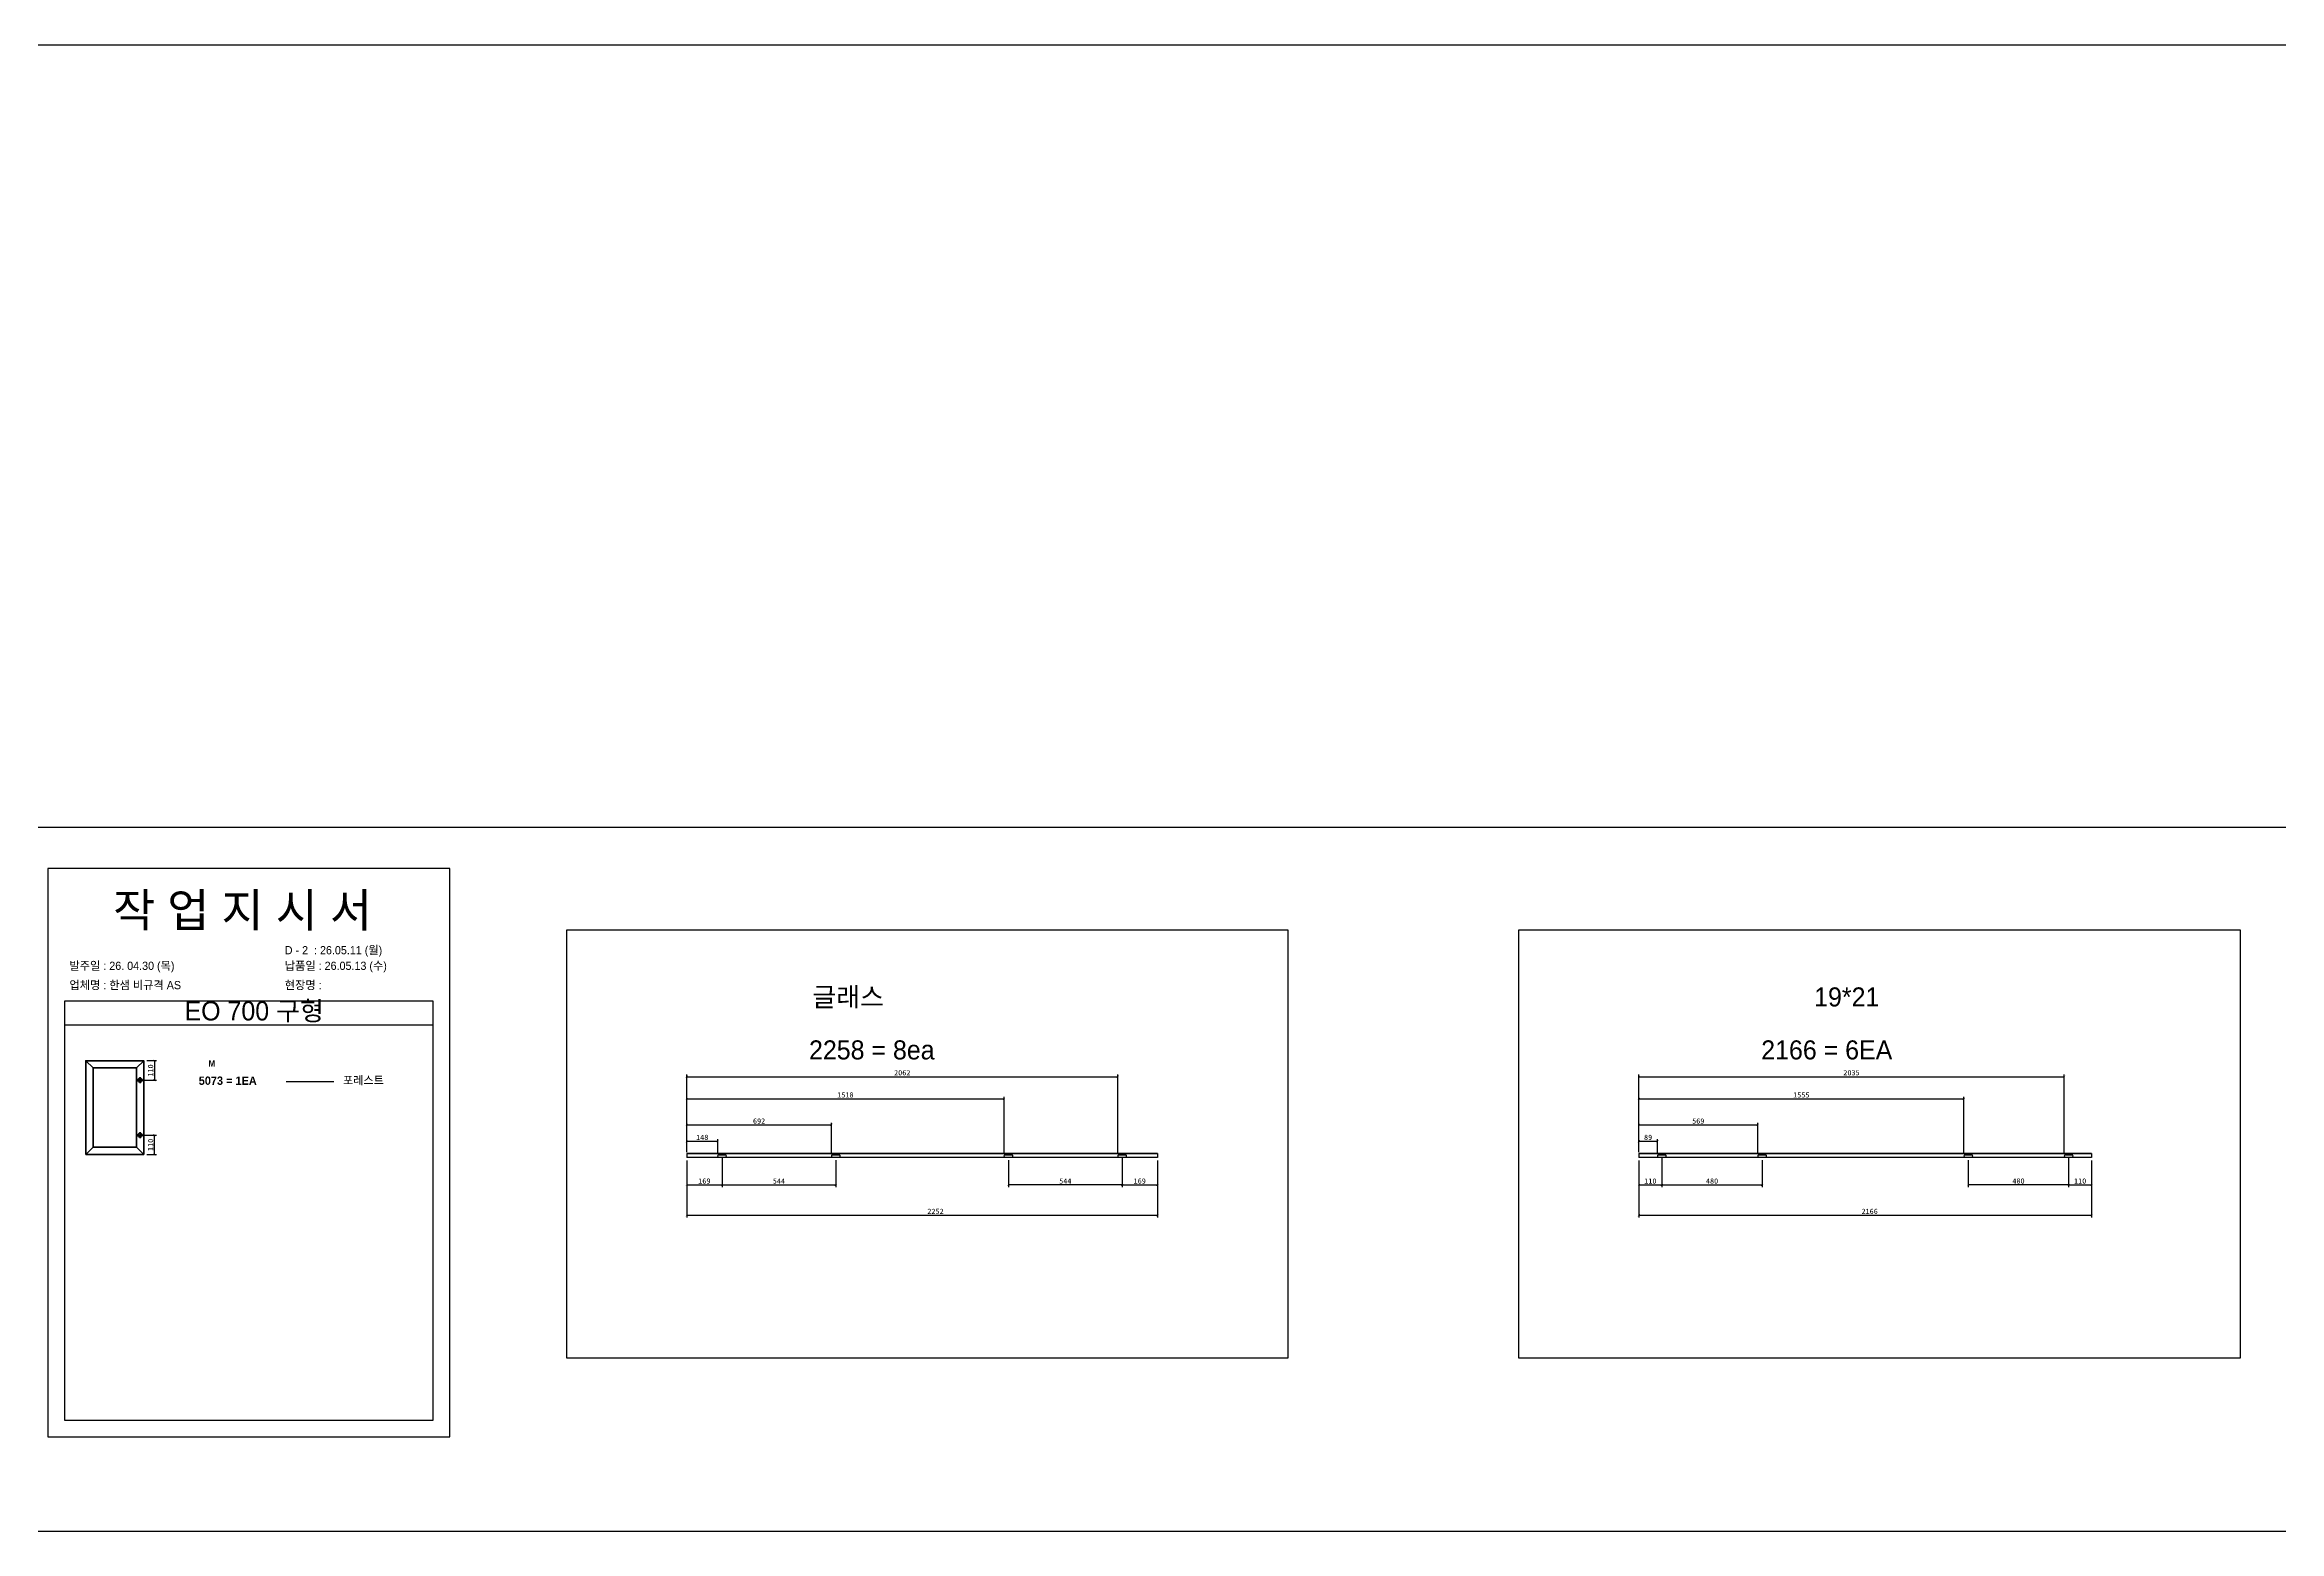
# Model space of a CAD drawing. Header units: millimetres. Extents: x -44117 to 256353, y -2095463 to 65325.
# Drawn here: x 115185 to 125876, y -913901 to -906788 of the extents above; entities that cross this region are included whole.
import ezdxf

# ---------------------------------------------------------------- set-up
doc = ezdxf.new("R2010")
doc.units = ezdxf.units.MM
doc.header["$LTSCALE"] = 10
doc.layers.add('Layer1', color=7, linetype='Continuous', lineweight=70)
doc.styles.add('MtX_Gulim', font='')
doc.styles.get('MtX_Gulim').set_extended_font_data('Gulim', bold=True)
doc.dimstyles.new('ISO-25', dxfattribs={"dimtxt": 2.5, "dimasz": 2.5, "dimexe": 1, "dimexo": 1, "dimtad": 1, "dimtxsty": 'Standard', "dimblk": 'ARCHTICK', "dimcen": 2.5, "dimadec": 0, "dimazin": 0, "dimtfac": 1, "dimtmove": 0, "dimatfit": 3, "dimfxl": 0, "dimarcsym": 0})

# ---------------------------------------------------------------- blocks, each defined once
blk = doc.blocks.new('_ArchTick')
at = {"color": 0, "linetype": 'ByBlock', "const_width": 0.15}
blk.add_lwpolyline([(-0.5, -0.5), (0.5, 0.5)], dxfattribs=at)
blk = doc.blocks.new('*D6025')
at = {"color": 0, "lineweight": -2}
for p, q in [((115674, -911649), (115721, -911649)), ((115711, -911649), (115711, -911742)), ((115656, -911742), (115721, -911742))]:
    blk.add_line(p, q, dxfattribs=at)
at = {"layer": 'Defpoints', "color": 0}
for p in [(115659, -911649), (115641, -911742), (115711, -911742)]:
    blk.add_point(p, dxfattribs=at)
at = {"color": 0, "lineweight": -2, "xscale": 10, "yscale": 10, "zscale": 10}
for p, rotation in [((115711, -911649), 90), ((115711, -911742), 270)]:
    blk.add_blockref('_ArchTick', p, dxfattribs=dict(at, rotation=rotation))
at = {"color": 0, "insert": (115692, -911696), "char_height": 25, "attachment_point": 5, "rotation": 90}
blk.add_mtext('110', dxfattribs=at)
blk = doc.blocks.new('*D6026')
at = {"color": 0, "lineweight": -2}
for p, q in [((115656, -912005), (115721, -912005)), ((115674, -912098), (115721, -912098)), ((115711, -912098), (115711, -912005))]:
    blk.add_line(p, q, dxfattribs=at)
at = {"layer": 'Defpoints', "color": 0}
for p in [(115641, -912005), (115659, -912098), (115711, -912005)]:
    blk.add_point(p, dxfattribs=at)
at = {"color": 0, "lineweight": -2, "xscale": 10, "yscale": 10, "zscale": 10}
for p, rotation in [((115711, -912005), 90), ((115711, -912098), 270)]:
    blk.add_blockref('_ArchTick', p, dxfattribs=dict(at, rotation=rotation))
at = {"color": 0, "insert": (115692, -912052), "char_height": 25, "attachment_point": 5, "rotation": 90}
blk.add_mtext('110', dxfattribs=at)
blk = doc.blocks.new('*D6027')
at = {"color": 0, "lineweight": -2}
for p, q in [((118257, -912127), (118257, -912399)), ((120509, -912127), (120509, -912399)), ((118257, -912389), (120509, -912389))]:
    blk.add_line(p, q, dxfattribs=at)
at = {"layer": 'Defpoints', "color": 0}
for p in [(118257, -912112), (120509, -912112), (120509, -912389)]:
    blk.add_point(p, dxfattribs=at)
at = {"color": 0, "lineweight": -2, "xscale": 10, "yscale": 10, "zscale": 10, "rotation": 180}
blk.add_blockref('_ArchTick', (118257, -912389), dxfattribs=at)
at = {"color": 0, "lineweight": -2, "xscale": 10, "yscale": 10, "zscale": 10}
blk.add_blockref('_ArchTick', (120509, -912389), dxfattribs=at)
at = {"color": 0, "insert": (119447, -912370), "char_height": 25, "attachment_point": 5}
blk.add_mtext('2252', dxfattribs=at)
blk = doc.blocks.new('*D6028')
at = {"color": 0, "lineweight": -2}
for p, q in [((118257, -912127), (118257, -912254)), ((118426, -912116), (118426, -912254)), ((118257, -912244), (118426, -912244))]:
    blk.add_line(p, q, dxfattribs=at)
at = {"layer": 'Defpoints', "color": 0}
for p in [(118426, -912101), (118257, -912112), (118426, -912244)]:
    blk.add_point(p, dxfattribs=at)
at = {"color": 0, "lineweight": -2, "xscale": 10, "yscale": 10, "zscale": 10, "rotation": 180}
blk.add_blockref('_ArchTick', (118257, -912244), dxfattribs=at)
at = {"color": 0, "lineweight": -2, "xscale": 10, "yscale": 10, "zscale": 10}
blk.add_blockref('_ArchTick', (118426, -912244), dxfattribs=at)
at = {"color": 0, "insert": (118341, -912225), "char_height": 25, "attachment_point": 5}
blk.add_mtext('169', dxfattribs=at)
blk = doc.blocks.new('*D6029')
at = {"color": 0, "lineweight": -2}
for p, q in [((120340, -912116), (120340, -912254)), ((120509, -912127), (120509, -912254)), ((120340, -912244), (120509, -912244))]:
    blk.add_line(p, q, dxfattribs=at)
at = {"layer": 'Defpoints', "color": 0}
for p in [(120340, -912101), (120509, -912112), (120509, -912244)]:
    blk.add_point(p, dxfattribs=at)
at = {"color": 0, "lineweight": -2, "xscale": 10, "yscale": 10, "zscale": 10, "rotation": 180}
blk.add_blockref('_ArchTick', (120340, -912244), dxfattribs=at)
at = {"color": 0, "lineweight": -2, "xscale": 10, "yscale": 10, "zscale": 10}
blk.add_blockref('_ArchTick', (120509, -912244), dxfattribs=at)
at = {"color": 0, "insert": (120424, -912225), "char_height": 25, "attachment_point": 5}
blk.add_mtext('169', dxfattribs=at)
blk = doc.blocks.new('*D6030')
at = {"color": 0, "lineweight": -2}
for p, q in [((118426, -912126), (118426, -912254)), ((118970, -912126), (118970, -912254)), ((118426, -912244), (118970, -912244))]:
    blk.add_line(p, q, dxfattribs=at)
at = {"layer": 'Defpoints', "color": 0}
for p in [(118426, -912111), (118970, -912111), (118970, -912244)]:
    blk.add_point(p, dxfattribs=at)
at = {"color": 0, "lineweight": -2, "xscale": 10, "yscale": 10, "zscale": 10, "rotation": 180}
blk.add_blockref('_ArchTick', (118426, -912244), dxfattribs=at)
at = {"color": 0, "lineweight": -2, "xscale": 10, "yscale": 10, "zscale": 10}
blk.add_blockref('_ArchTick', (118970, -912244), dxfattribs=at)
at = {"color": 0, "insert": (118698, -912225), "char_height": 25, "attachment_point": 5}
blk.add_mtext('544', dxfattribs=at)
blk = doc.blocks.new('*D6031')
at = {"color": 0, "lineweight": -2}
for p, q in [((119796, -912126), (119796, -912254)), ((120340, -912126), (120340, -912254)), ((120340, -912244), (119796, -912244))]:
    blk.add_line(p, q, dxfattribs=at)
at = {"layer": 'Defpoints', "color": 0}
for p in [(119796, -912111), (120340, -912111), (119796, -912244)]:
    blk.add_point(p, dxfattribs=at)
at = {"color": 0, "lineweight": -2, "xscale": 10, "yscale": 10, "zscale": 10, "rotation": 180}
blk.add_blockref('_ArchTick', (119796, -912244), dxfattribs=at)
at = {"color": 0, "lineweight": -2, "xscale": 10, "yscale": 10, "zscale": 10}
blk.add_blockref('_ArchTick', (120340, -912244), dxfattribs=at)
at = {"color": 0, "insert": (120068, -912225), "char_height": 25, "attachment_point": 5}
blk.add_mtext('544', dxfattribs=at)
blk = doc.blocks.new('*D6032')
at = {"color": 0, "lineweight": -2}
for p, q in [((118257, -912079), (118257, -912025)), ((118257, -912035), (118405, -912035)), ((118405, -912091), (118405, -912025))]:
    blk.add_line(p, q, dxfattribs=at)
at = {"layer": 'Defpoints', "color": 0}
for p in [(118257, -912094), (118405, -912035), (118405, -912106)]:
    blk.add_point(p, dxfattribs=at)
at = {"color": 0, "lineweight": -2, "xscale": 10, "yscale": 10, "zscale": 10, "rotation": 180}
blk.add_blockref('_ArchTick', (118257, -912035), dxfattribs=at)
at = {"color": 0, "lineweight": -2, "xscale": 10, "yscale": 10, "zscale": 10}
blk.add_blockref('_ArchTick', (118405, -912035), dxfattribs=at)
at = {"color": 0, "insert": (118331, -912016), "char_height": 25, "attachment_point": 5}
blk.add_mtext('148', dxfattribs=at)
blk = doc.blocks.new('*D6033')
at = {"color": 0, "lineweight": -2}
for p, q in [((118257, -912079), (118257, -911946)), ((118257, -911956), (118949, -911956)), ((118949, -912091), (118949, -911946))]:
    blk.add_line(p, q, dxfattribs=at)
at = {"layer": 'Defpoints', "color": 0}
for p in [(118949, -911956), (118257, -912094), (118949, -912106)]:
    blk.add_point(p, dxfattribs=at)
at = {"color": 0, "lineweight": -2, "xscale": 10, "yscale": 10, "zscale": 10, "rotation": 180}
blk.add_blockref('_ArchTick', (118257, -911956), dxfattribs=at)
at = {"color": 0, "lineweight": -2, "xscale": 10, "yscale": 10, "zscale": 10}
blk.add_blockref('_ArchTick', (118949, -911956), dxfattribs=at)
at = {"color": 0, "insert": (118603, -911938), "char_height": 25, "attachment_point": 5}
blk.add_mtext('692', dxfattribs=at)
blk = doc.blocks.new('*D6034')
at = {"color": 0, "lineweight": -2}
for p, q in [((118257, -912087), (118257, -911822)), ((118257, -911832), (119775, -911832)), ((119775, -912091), (119775, -911822))]:
    blk.add_line(p, q, dxfattribs=at)
at = {"layer": 'Defpoints', "color": 0}
for p in [(119775, -911832), (118257, -912102), (119775, -912106)]:
    blk.add_point(p, dxfattribs=at)
at = {"color": 0, "lineweight": -2, "xscale": 10, "yscale": 10, "zscale": 10, "rotation": 180}
blk.add_blockref('_ArchTick', (118257, -911832), dxfattribs=at)
at = {"color": 0, "lineweight": -2, "xscale": 10, "yscale": 10, "zscale": 10}
blk.add_blockref('_ArchTick', (119775, -911832), dxfattribs=at)
at = {"color": 0, "insert": (119016, -911813), "char_height": 25, "attachment_point": 5}
blk.add_mtext('1518', dxfattribs=at)
blk = doc.blocks.new('*D6035')
at = {"color": 0, "lineweight": -2}
for p, q in [((118257, -912087), (118257, -911716)), ((118257, -911726), (120319, -911726)), ((120319, -912091), (120319, -911716))]:
    blk.add_line(p, q, dxfattribs=at)
at = {"layer": 'Defpoints', "color": 0}
for p in [(120319, -911726), (118257, -912102), (120319, -912106)]:
    blk.add_point(p, dxfattribs=at)
at = {"color": 0, "lineweight": -2, "xscale": 10, "yscale": 10, "zscale": 10, "rotation": 180}
blk.add_blockref('_ArchTick', (118257, -911726), dxfattribs=at)
at = {"color": 0, "lineweight": -2, "xscale": 10, "yscale": 10, "zscale": 10}
blk.add_blockref('_ArchTick', (120319, -911726), dxfattribs=at)
at = {"color": 0, "insert": (119288, -911707), "char_height": 25, "attachment_point": 5}
blk.add_mtext('2062', dxfattribs=at)
blk = doc.blocks.new('*D6036')
at = {"color": 0, "lineweight": -2}
for p, q in [((122812, -912127), (122812, -912399)), ((124978, -912127), (124978, -912399)), ((122812, -912389), (124978, -912389))]:
    blk.add_line(p, q, dxfattribs=at)
at = {"layer": 'Defpoints', "color": 0}
for p in [(122812, -912112), (124978, -912112), (124978, -912389)]:
    blk.add_point(p, dxfattribs=at)
at = {"color": 0, "lineweight": -2, "xscale": 10, "yscale": 10, "zscale": 10, "rotation": 180}
blk.add_blockref('_ArchTick', (122812, -912389), dxfattribs=at)
at = {"color": 0, "lineweight": -2, "xscale": 10, "yscale": 10, "zscale": 10}
blk.add_blockref('_ArchTick', (124978, -912389), dxfattribs=at)
at = {"color": 0, "insert": (123916, -912370), "char_height": 25, "attachment_point": 5}
blk.add_mtext('2166', dxfattribs=at)
blk = doc.blocks.new('*D6037')
at = {"color": 0, "lineweight": -2}
for p, q in [((122812, -912127), (122812, -912254)), ((122922, -912116), (122922, -912254)), ((122812, -912244), (122922, -912244))]:
    blk.add_line(p, q, dxfattribs=at)
at = {"layer": 'Defpoints', "color": 0}
for p in [(122922, -912101), (122812, -912112), (122922, -912244)]:
    blk.add_point(p, dxfattribs=at)
at = {"color": 0, "lineweight": -2, "xscale": 10, "yscale": 10, "zscale": 10, "rotation": 180}
blk.add_blockref('_ArchTick', (122812, -912244), dxfattribs=at)
at = {"color": 0, "lineweight": -2, "xscale": 10, "yscale": 10, "zscale": 10}
blk.add_blockref('_ArchTick', (122922, -912244), dxfattribs=at)
at = {"color": 0, "insert": (122867, -912225), "char_height": 25, "attachment_point": 5}
blk.add_mtext('110', dxfattribs=at)
blk = doc.blocks.new('*D6038')
at = {"color": 0, "lineweight": -2}
for p, q in [((124868, -912116), (124868, -912254)), ((124978, -912127), (124978, -912254)), ((124868, -912244), (124978, -912244))]:
    blk.add_line(p, q, dxfattribs=at)
at = {"layer": 'Defpoints', "color": 0}
for p in [(124868, -912101), (124978, -912112), (124978, -912244)]:
    blk.add_point(p, dxfattribs=at)
at = {"color": 0, "lineweight": -2, "xscale": 10, "yscale": 10, "zscale": 10, "rotation": 180}
blk.add_blockref('_ArchTick', (124868, -912244), dxfattribs=at)
at = {"color": 0, "lineweight": -2, "xscale": 10, "yscale": 10, "zscale": 10}
blk.add_blockref('_ArchTick', (124978, -912244), dxfattribs=at)
at = {"color": 0, "insert": (124923, -912225), "char_height": 25, "attachment_point": 5}
blk.add_mtext('110', dxfattribs=at)
blk = doc.blocks.new('*D6039')
at = {"color": 0, "lineweight": -2}
for p, q in [((122922, -912126), (122922, -912254)), ((123402, -912126), (123402, -912254)), ((122922, -912244), (123402, -912244))]:
    blk.add_line(p, q, dxfattribs=at)
at = {"layer": 'Defpoints', "color": 0}
for p in [(122922, -912111), (123402, -912111), (123402, -912244)]:
    blk.add_point(p, dxfattribs=at)
at = {"color": 0, "lineweight": -2, "xscale": 10, "yscale": 10, "zscale": 10, "rotation": 180}
blk.add_blockref('_ArchTick', (122922, -912244), dxfattribs=at)
at = {"color": 0, "lineweight": -2, "xscale": 10, "yscale": 10, "zscale": 10}
blk.add_blockref('_ArchTick', (123402, -912244), dxfattribs=at)
at = {"color": 0, "insert": (123162, -912225), "char_height": 25, "attachment_point": 5}
blk.add_mtext('480', dxfattribs=at)
blk = doc.blocks.new('*D6040')
at = {"color": 0, "lineweight": -2}
for p, q in [((124388, -912126), (124388, -912254)), ((124868, -912126), (124868, -912254)), ((124868, -912244), (124388, -912244))]:
    blk.add_line(p, q, dxfattribs=at)
at = {"layer": 'Defpoints', "color": 0}
for p in [(124388, -912111), (124868, -912111), (124388, -912244)]:
    blk.add_point(p, dxfattribs=at)
at = {"color": 0, "lineweight": -2, "xscale": 10, "yscale": 10, "zscale": 10, "rotation": 180}
blk.add_blockref('_ArchTick', (124388, -912244), dxfattribs=at)
at = {"color": 0, "lineweight": -2, "xscale": 10, "yscale": 10, "zscale": 10}
blk.add_blockref('_ArchTick', (124868, -912244), dxfattribs=at)
at = {"color": 0, "insert": (124628, -912225), "char_height": 25, "attachment_point": 5}
blk.add_mtext('480', dxfattribs=at)
blk = doc.blocks.new('*D6041')
at = {"color": 0, "lineweight": -2}
for p, q in [((122812, -912079), (122812, -912025)), ((122812, -912035), (122901, -912035)), ((122901, -912091), (122901, -912025))]:
    blk.add_line(p, q, dxfattribs=at)
at = {"layer": 'Defpoints', "color": 0}
for p in [(122812, -912094), (122901, -912035), (122901, -912106)]:
    blk.add_point(p, dxfattribs=at)
at = {"color": 0, "lineweight": -2, "xscale": 10, "yscale": 10, "zscale": 10, "rotation": 180}
blk.add_blockref('_ArchTick', (122812, -912035), dxfattribs=at)
at = {"color": 0, "lineweight": -2, "xscale": 10, "yscale": 10, "zscale": 10}
blk.add_blockref('_ArchTick', (122901, -912035), dxfattribs=at)
at = {"color": 0, "insert": (122856, -912016), "char_height": 25, "attachment_point": 5}
blk.add_mtext('89', dxfattribs=at)
blk = doc.blocks.new('*D6042')
at = {"color": 0, "lineweight": -2}
for p, q in [((122812, -912079), (122812, -911946)), ((122812, -911956), (123381, -911956)), ((123381, -912091), (123381, -911946))]:
    blk.add_line(p, q, dxfattribs=at)
at = {"layer": 'Defpoints', "color": 0}
for p in [(123381, -911956), (122812, -912094), (123381, -912106)]:
    blk.add_point(p, dxfattribs=at)
at = {"color": 0, "lineweight": -2, "xscale": 10, "yscale": 10, "zscale": 10, "rotation": 180}
blk.add_blockref('_ArchTick', (122812, -911956), dxfattribs=at)
at = {"color": 0, "lineweight": -2, "xscale": 10, "yscale": 10, "zscale": 10}
blk.add_blockref('_ArchTick', (123381, -911956), dxfattribs=at)
at = {"color": 0, "insert": (123096, -911938), "char_height": 25, "attachment_point": 5}
blk.add_mtext('569', dxfattribs=at)
blk = doc.blocks.new('*D6043')
at = {"color": 0, "lineweight": -2}
for p, q in [((122812, -912087), (122812, -911822)), ((122812, -911832), (124367, -911832)), ((124367, -912091), (124367, -911822))]:
    blk.add_line(p, q, dxfattribs=at)
at = {"layer": 'Defpoints', "color": 0}
for p in [(124367, -911832), (122812, -912102), (124367, -912106)]:
    blk.add_point(p, dxfattribs=at)
at = {"color": 0, "lineweight": -2, "xscale": 10, "yscale": 10, "zscale": 10, "rotation": 180}
blk.add_blockref('_ArchTick', (122812, -911832), dxfattribs=at)
at = {"color": 0, "lineweight": -2, "xscale": 10, "yscale": 10, "zscale": 10}
blk.add_blockref('_ArchTick', (124367, -911832), dxfattribs=at)
at = {"color": 0, "insert": (123589, -911813), "char_height": 25, "attachment_point": 5}
blk.add_mtext('1555', dxfattribs=at)
blk = doc.blocks.new('*D6044')
at = {"color": 0, "lineweight": -2}
for p, q in [((122812, -912087), (122812, -911716)), ((122812, -911726), (124847, -911726)), ((124847, -912091), (124847, -911716))]:
    blk.add_line(p, q, dxfattribs=at)
at = {"layer": 'Defpoints', "color": 0}
for p in [(124847, -911726), (122812, -912102), (124847, -912106)]:
    blk.add_point(p, dxfattribs=at)
at = {"color": 0, "lineweight": -2, "xscale": 10, "yscale": 10, "zscale": 10, "rotation": 180}
blk.add_blockref('_ArchTick', (122812, -911726), dxfattribs=at)
at = {"color": 0, "lineweight": -2, "xscale": 10, "yscale": 10, "zscale": 10}
blk.add_blockref('_ArchTick', (124847, -911726), dxfattribs=at)
at = {"color": 0, "insert": (123829, -911707), "char_height": 25, "attachment_point": 5}
blk.add_mtext('2035', dxfattribs=at)

msp = doc.modelspace()

# ---------------------------------------------------------------- linework, layer by layer
at = {"color": 1}
for p, q in [((104260.77588, -906787.59597), (196529.92274, -906787.59597)), ((104260.77588, -906787.59597), (196529.92274, -906787.59597)), ((104260.77588, -906787.59597), (196529.92274, -906787.59597)), ((104260.77588, -906787.59597), (196529.92274, -906787.59597)), ((104260.77588, -906787.59597), (196529.92274, -906787.59597)), ((104260.77588, -906787.59597), (196529.92274, -906787.59597)), ((104260.77588, -906787.59597), (196529.92274, -906787.59597)), ((104260.77588, -906787.59597), (196529.92274, -906787.59597)), ((104260.77588, -906787.59597), (196529.92274, -906787.59597)), ((104260.77588, -906787.59597), (196529.92274, -906787.59597)), ((106472.62401, -906787.59597), (198741.77087, -906787.59597)), ((106472.62401, -906787.59597), (198741.77087, -906787.59597)), ((106472.62401, -906787.59597), (198741.77087, -906787.59597)), ((106472.62401, -906787.59597), (198741.77087, -906787.59597)), ((106472.62401, -906787.59597), (198741.77087, -906787.59597)), ((106472.62401, -906787.59597), (198741.77087, -906787.59597)), ((106472.62401, -906787.59597), (198741.77087, -906787.59597)), ((106472.62401, -906787.59597), (198741.77087, -906787.59597)), ((106472.62401, -906787.59597), (198741.77087, -906787.59597)), ((106472.62401, -906787.59597), (198741.77087, -906787.59597)), ((104260.77588, -910531.74868), (196529.92274, -910531.74868)), ((104260.77588, -910531.74868), (196529.92274, -910531.74868)), ((104260.77588, -910531.74868), (196529.92274, -910531.74868)), ((104260.77588, -910531.74868), (196529.92274, -910531.74868)), ((104260.77588, -910531.74868), (196529.92274, -910531.74868)), ((104260.77588, -910531.74868), (196529.92274, -910531.74868)), ((104260.77588, -910531.74868), (196529.92274, -910531.74868)), ((104260.77588, -910531.74868), (196529.92274, -910531.74868)), ((104260.77588, -910531.74868), (196529.92274, -910531.74868)), ((104260.77588, -910531.74868), (196529.92274, -910531.74868)), ((106472.62401, -910531.74868), (198741.77087, -910531.74868)), ((106472.62401, -910531.74868), (198741.77087, -910531.74868)), ((106472.62401, -910531.74868), (198741.77087, -910531.74868)), ((106472.62401, -910531.74868), (198741.77087, -910531.74868)), ((106472.62401, -910531.74868), (198741.77087, -910531.74868)), ((106472.62401, -910531.74868), (198741.77087, -910531.74868)), ((106472.62401, -910531.74868), (198741.77087, -910531.74868)), ((106472.62401, -910531.74868), (198741.77087, -910531.74868)), ((106472.62401, -910531.74868), (198741.77087, -910531.74868)), ((106472.62401, -910531.74868), (198741.77087, -910531.74868)), ((104260.77588, -913901.17323), (196529.92274, -913901.17323)), ((104260.77588, -913901.17323), (196529.92274, -913901.17323)), ((104260.77588, -913901.17323), (196529.92274, -913901.17323)), ((104260.77588, -913901.17323), (196529.92274, -913901.17323)), ((104260.77588, -913901.17323), (196529.92274, -913901.17323)), ((104260.77588, -913901.17323), (196529.92274, -913901.17323)), ((104260.77588, -913901.17323), (196529.92274, -913901.17323)), ((104260.77588, -913901.17323), (196529.92274, -913901.17323)), ((104260.77588, -913901.17323), (196529.92274, -913901.17323)), ((104260.77588, -913901.17323), (196529.92274, -913901.17323)), ((106472.62401, -913901.17323), (198741.77087, -913901.17323)), ((106472.62401, -913901.17323), (198741.77087, -913901.17323)), ((106472.62401, -913901.17323), (198741.77087, -913901.17323)), ((106472.62401, -913901.17323), (198741.77087, -913901.17323)), ((106472.62401, -913901.17323), (198741.77087, -913901.17323)), ((106472.62401, -913901.17323), (198741.77087, -913901.17323)), ((106472.62401, -913901.17323), (198741.77087, -913901.17323)), ((106472.62401, -913901.17323), (198741.77087, -913901.17323)), ((106472.62401, -913901.17323), (198741.77087, -913901.17323)), ((106472.62401, -913901.17323), (198741.77087, -913901.17323))]:
    msp.add_line(p, q, dxfattribs=at)
for p, q in [((117043.25178, -911365.10663), (115280.32817, -911365.10663)), ((117043.25178, -911479.58219), (115280.32817, -911479.58219)), ((116569.00745, -911750.97604), (116340.01548, -911750.97604)), ((118256.63991, -912092.9392), (118256.63991, -912111.9392)), ((120508.6447, -912092.9392), (120508.6447, -912111.9392)), ((122811.92793, -912092.9392), (122811.92793, -912111.9392)), ((124977.93272, -912092.9392), (124977.93272, -912111.9392))]:
    msp.add_line(p, q)
at = {"linetype": 'Continuous'}
for p, q in [((120508.6447, -912092.9392), (118256.63991, -912092.9392)), ((120508.6447, -912094.3392), (118256.63991, -912094.3392)), ((124977.93272, -912092.9392), (122811.92793, -912092.9392)), ((124977.93272, -912094.3392), (122811.92793, -912094.3392)), ((120508.6447, -912111.9392), (118256.63991, -912111.9392)), ((124977.93272, -912111.9392), (122811.92793, -912111.9392))]:
    msp.add_line(p, q, dxfattribs=at)
for points in [[(115200.19528, -913449.51227), (117123.38467, -913449.51227), (117123.38467, -910729.57299), (115200.19528, -910729.57299)], [(117682.51525, -911023.18392), (121133.22662, -911023.18392), (121133.22662, -913073.00948), (117682.51525, -913073.00948)], [(122237.80328, -911023.18392), (125688.51465, -911023.18392), (125688.51465, -913073.00948), (122237.80328, -913073.00948)]]:
    msp.add_lwpolyline(points, close=True)
msp.add_lwpolyline([(115280.32817, -911365.10663), (115280.32817, -913369.37938), (117043.25178, -913369.37938), (117043.25178, -911365.10663)])
at = {"color": 2, "linetype": 'Continuous'}
for points in [[(118404.64011, -912105.5392), (118404.64011, -912105.5392, 0.4142135624), (118409.64011, -912110.5392), (118441.64011, -912110.5392, 0.4142135624), (118446.64011, -912105.5392), (118446.64011, -912105.5392, 0.4142135624), (118441.64011, -912100.5392), (118409.64011, -912100.5392, 0.4142135624)], [(118948.64011, -912105.5392), (118948.64011, -912105.5392, 0.4142135624), (118953.64011, -912110.5392), (118985.64011, -912110.5392, 0.4142135624), (118990.64011, -912105.5392), (118990.64011, -912105.5392, 0.4142135624), (118985.64011, -912100.5392), (118953.64011, -912100.5392, 0.4142135624)], [(119774.64011, -912105.5392), (119774.64011, -912105.5392, 0.4142135624), (119779.64011, -912110.5392), (119811.64011, -912110.5392, 0.4142135624), (119816.64011, -912105.5392), (119816.64011, -912105.5392, 0.4142135624), (119811.64011, -912100.5392), (119779.64011, -912100.5392, 0.4142135624)], [(120318.64011, -912105.5392), (120318.64011, -912105.5392, 0.4142135624), (120323.64011, -912110.5392), (120355.64011, -912110.5392, 0.4142135624), (120360.64011, -912105.5392), (120360.64011, -912105.5392, 0.4142135624), (120355.64011, -912100.5392), (120323.64011, -912100.5392, 0.4142135624)], [(122900.92813, -912105.5392), (122900.92813, -912105.5392, 0.4142135624), (122905.92813, -912110.5392), (122937.92813, -912110.5392, 0.4142135624), (122942.92813, -912105.5392), (122942.92813, -912105.5392, 0.4142135624), (122937.92813, -912100.5392), (122905.92813, -912100.5392, 0.4142135624)], [(123380.92813, -912105.5392), (123380.92813, -912105.5392, 0.4142135624), (123385.92813, -912110.5392), (123417.92813, -912110.5392, 0.4142135624), (123422.92813, -912105.5392), (123422.92813, -912105.5392, 0.4142135624), (123417.92813, -912100.5392), (123385.92813, -912100.5392, 0.4142135624)], [(124366.92813, -912105.5392), (124366.92813, -912105.5392, 0.4142135624), (124371.92813, -912110.5392), (124403.92813, -912110.5392, 0.4142135624), (124408.92813, -912105.5392), (124408.92813, -912105.5392, 0.4142135624), (124403.92813, -912100.5392), (124371.92813, -912100.5392, 0.4142135624)], [(124846.92813, -912105.5392), (124846.92813, -912105.5392, 0.4142135624), (124851.92813, -912110.5392), (124883.92813, -912110.5392, 0.4142135624), (124888.92813, -912105.5392), (124888.92813, -912105.5392, 0.4142135624), (124883.92813, -912100.5392), (124851.92813, -912100.5392, 0.4142135624)]]:
    msp.add_lwpolyline(points, format="xyb", close=True, dxfattribs=at)
at = {"layer": 'Layer1'}
for p, q in [((115416.631, -911684.08153), (115381.99436, -911649.44489)), ((115624.45081, -911684.08153), (115659.08745, -911649.44489)), ((115641.39819, -911727.80973), (115641.39819, -911756.60394)), ((115641.39819, -912019.69273), (115641.39819, -911990.89852)), ((115381.99436, -912098.05757), (115416.631, -912063.42093)), ((115659.08745, -912098.05757), (115624.45081, -912063.42093)), ((115624.45081, -912063.42093), (115659.08745, -912098.05757))]:
    msp.add_line(p, q, dxfattribs=at)
for points in [[(115381.99436, -912098.05757), (115659.08745, -912098.05757), (115659.08745, -911649.44489), (115381.99436, -911649.44489)], [(115416.631, -912063.42093), (115624.45081, -912063.42093), (115624.45081, -911684.08153), (115416.631, -911684.08153)], [(115655.7953, -911742.20684), (115627.00109, -911742.20684)], [(115655.7953, -912005.29562), (115627.00109, -912005.29562)]]:
    msp.add_lwpolyline(points, close=True, dxfattribs=at)
for centre in [(115641.39819, -911742.20684), (115641.39819, -912005.29562)]:
    msp.add_circle(centre, 9.59807, dxfattribs=at)

# ---------------------------------------------------------------- texts
at = {"linetype": 'Continuous', "style": 'MtX_Gulim'}
msp.add_text('M', height=30.31593, dxfattribs=at).set_placement((115968.52761, -911677.40066))
at = {"attachment_point": 1}
for s, width, gutter_width, heights, insert, char_height in [('{\\fGulim|b0|i0|c129|p50;작 업 지 시 서}', 3786.0728481, 14.30944, [-178.40505], (115512.49217, -910848.81361), 160.2657825), ('\\pt11;{\\fGulim|b0|i0|c129|p50;발주일 : 26. 04.30 (목)}', 3786.0728481, 14.30944, [39.49878], (115303.64928, -911175.55733), 39.2651167), ('{\\fGulim|b0|i0|c129|p50;납품일 : 26.05.13 (수)}', 3786.0728481, 14.30944, [40.16974], (116333.90411, -911175.55733), 39.2651167), ('{\\fGulim|b0|i0|c129|p50;업체명 : 한샘 비규격 AS}', 3786.0728481, 14.30944, [41.34032], (115303.64928, -911267.88894), 39.2651167), ('{\\fGulim|b0|i0|c129|p50;EO 700 구형}', 2155.3243433, 8.14604, [-101.80487], (115854.26277, -911365.3944), 91.2356303), ('{\\fGulim|b0|i0|c129|p50;현장명 :}', 3786.0728481, 14.30944, [45.21037], (116333.90411, -911267.88894), 39.2651167), ('{\\fGulim|b0|i0|c129|p50;글래스}', 2155.3243433, 8.14604, [-101.5619], (118857.20569, -911298.51309), 91.2356303), ('{\\fGulim|b0|i0|c129|p50;19*21}', 2155.3243433, 8.14604, [-93.78683], (123650.38621, -911298.51309), 91.2356303), ('{\\fGulim|b0|i0|c129|p50;2258 = 8ea}', 2155.3243433, 8.14604, [-93.54386], (118841.93182, -911552.01405), 91.2356303), ('{\\fGulim|b0|i0|c129|p50;2166 = 6EA}', 2155.3243433, 8.14604, [-94.0298], (123397.21985, -911552.01405), 91.2356303), ('{\\f굴림|b1|i0|c129|p50;5073 = 1EA}', 12072.7918459, 155.2668, [-41.14042], (115922.33039, -911724.88126), 39.9257485), ('{\\f굴림|b1|i0|c129|p50;포레스트}', 11769.5052121, 151.36626, [-43.29899], (116612.39366, -911723.53608), 38.9227538)]:
    msp.add_mtext_dynamic_manual_height_columns(s, width=width, gutter_width=gutter_width, heights=heights, dxfattribs=dict(at, insert=insert, char_height=char_height))
at = {"color": 1, "insert": (116333.90411, -911100.88204), "char_height": 39.2651167, "attachment_point": 1}
msp.add_mtext_dynamic_manual_height_columns('{\\fGulim|b0|i0|c129|p50;D - 2  : 26.05.11 (월)}', width=3786.0728481, gutter_width=14.30944, heights=[40.16974], dxfattribs=at)

# ---------------------------------------------------------------- dimensions: what is measured, and where the dimension line sits
for base, p1, p2, angle, picture, middle in [((115710.78455, -911742.20684), (115659.08745, -911649.44489), (115641.39819, -911742.20684), 90, '*D6025', (115692.03455, -911695.82586)), ((115710.78455, -912005.29562), (115659.08745, -912098.05757), (115641.39819, -912005.29562), 270, '*D6026', (115692.03455, -912051.6766))]:
    dim = msp.add_linear_dim(base=base, p1=p1, p2=p2, angle=angle, text='110', dimstyle='ISO-25', override={"dimscale": 10, "dimasz": 1, "dimexo": 1.5, "dimtxsty": 'Standard'})
    dim.commit()
    dim.dimension.update_dxf_attribs({"geometry": picture, "text_midpoint": middle})
for base, p1, p2, picture, middle in [((120318.64011, -911725.6778), (118256.63991, -912102.4392), (120318.64011, -912105.5392), '*D6035', (119287.64001, -911706.9278)), ((124846.92813, -911725.6778), (122811.92793, -912102.4392), (124846.92813, -912105.5392), '*D6044', (123829.42803, -911706.9278)), ((119774.64011, -911831.61324), (118256.63991, -912102.4392), (119774.64011, -912105.5392), '*D6034', (119015.64001, -911812.86324)), ((124366.92813, -911831.61324), (122811.92793, -912102.4392), (124366.92813, -912105.5392), '*D6043', (123589.42803, -911812.86324)), ((118948.64011, -911956.41032), (118256.63991, -912094.3392), (118948.64011, -912105.5392), '*D6033', (118602.64001, -911937.66032)), ((123380.92813, -911956.41032), (122811.92793, -912094.3392), (123380.92813, -912105.5392), '*D6042', (123096.42803, -911937.66032)), ((118404.64011, -912034.60649), (118256.63991, -912094.3392), (118404.64011, -912105.5392), '*D6032', (118330.64001, -912015.85649)), ((118425.64011, -912243.52879), (118256.63991, -912111.9392), (118425.64011, -912100.5392), '*D6028', (118341.14001, -912224.77879)), ((120508.6447, -912243.52879), (120339.64011, -912100.5392), (120508.6447, -912111.9392), '*D6029', (120424.1424, -912224.77879)), ((122900.92813, -912034.60649), (122811.92793, -912094.3392), (122900.92813, -912105.5392), '*D6041', (122856.42803, -912015.85649)), ((122921.92813, -912243.52879), (122811.92793, -912111.9392), (122921.92813, -912100.5392), '*D6037', (122866.92803, -912224.77879)), ((124977.93272, -912243.52879), (124867.92813, -912100.5392), (124977.93272, -912111.9392), '*D6038', (124922.93043, -912224.77879)), ((118969.64011, -912243.52879), (118425.64011, -912110.5392), (118969.64011, -912110.5392), '*D6030', (118697.64011, -912224.77879)), ((119795.64011, -912243.52879), (120339.64011, -912110.5392), (119795.64011, -912110.5392), '*D6031', (120067.64011, -912224.77879)), ((123401.92813, -912243.52879), (122921.92813, -912110.5392), (123401.92813, -912110.5392), '*D6039', (123161.92813, -912224.77879)), ((124387.92813, -912243.52879), (124867.92813, -912110.5392), (124387.92813, -912110.5392), '*D6040', (124627.92813, -912224.77879))]:
    dim = msp.add_linear_dim(base=base, p1=p1, p2=p2, dimstyle='ISO-25', override={"dimscale": 10, "dimasz": 1, "dimexo": 1.5})
    dim.commit()
    dim.dimension.update_dxf_attribs({"geometry": picture, "text_midpoint": middle})
for base, p1, p2, picture, middle in [((120508.6447, -912389.06221), (118256.63991, -912111.9392), (120508.6447, -912111.9392), '*D6027', (119446.64231, -912389.06221)), ((124977.93272, -912389.06221), (122811.92793, -912111.9392), (124977.93272, -912111.9392), '*D6036', (123915.93033, -912389.06221))]:
    dim = msp.add_linear_dim(base=base, p1=p1, p2=p2, dimstyle='ISO-25', override={"dimscale": 10, "dimasz": 1, "dimexo": 1.5})
    dim.commit()
    dim.dimension.update_dxf_attribs({"geometry": picture, "text_midpoint": middle, "dimtype": 160})

doc.saveas('drawing.dxf')
